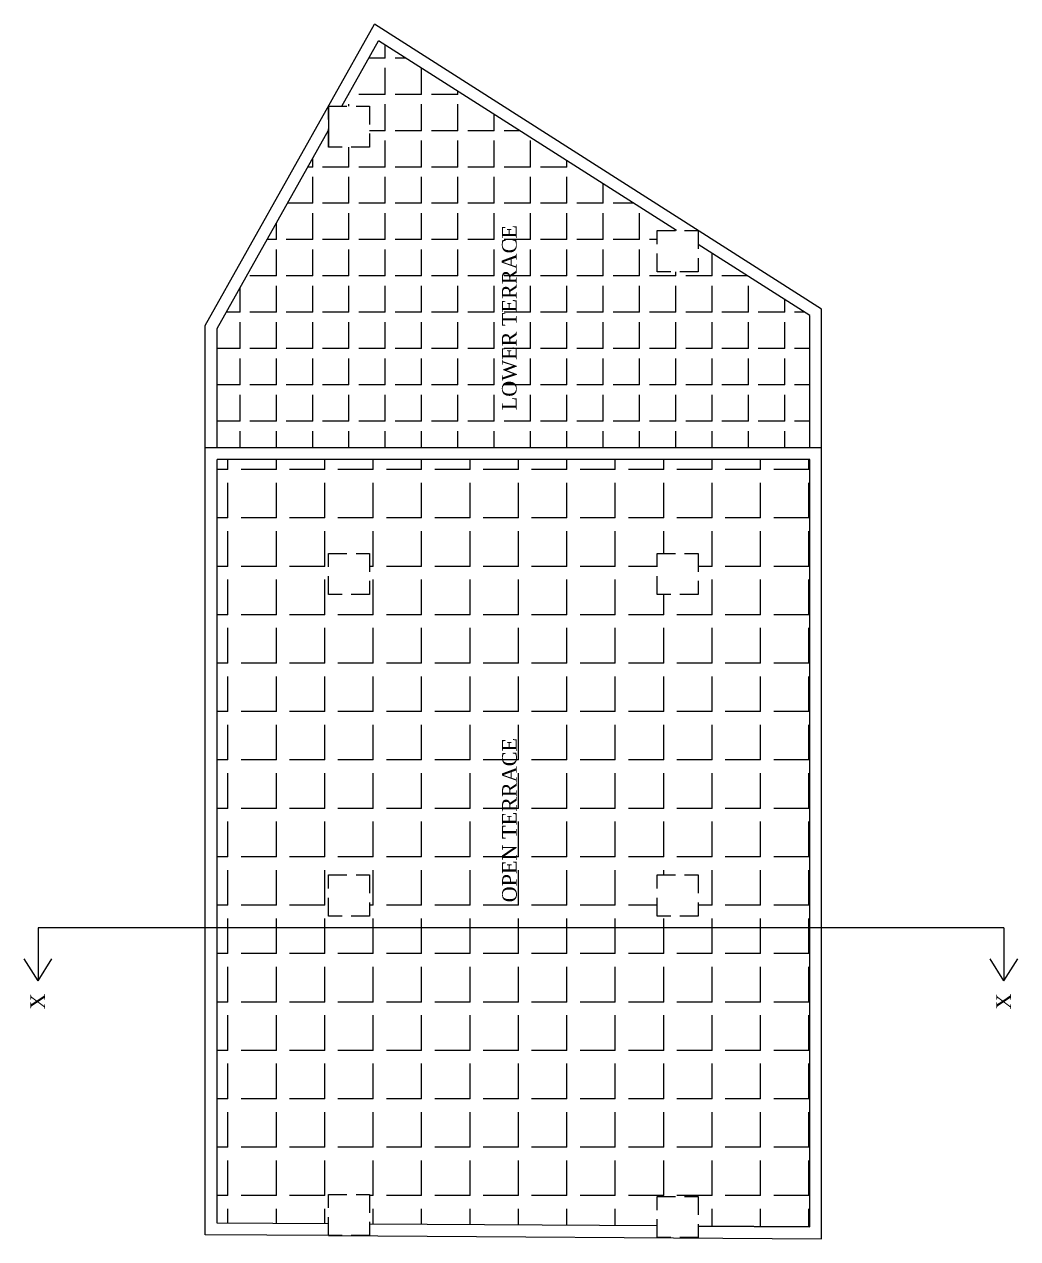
# Model space of a CAD drawing. Header units: inches. Extents: x 4069 to 91030, y -7803 to 12535.
# Drawn here: x 31928.2 to 32266.7, y 4313.5 to 4727.5 of the extents above; entities that cross this region are included whole.
import ezdxf

# ---------------------------------------------------------------- set-up
doc = ezdxf.new("R2010")
doc.units = ezdxf.units.IN
doc.header["$LTSCALE"] = 5
doc.header["$MEASUREMENT"] = 0
doc.linetypes.add('HIDDEN', pattern=[0.375, 0.25, -0.125])
doc.layers.add('A-WALL', color=7, linetype='Continuous', lineweight=9)
doc.layers.add('TEXT', color=6, linetype='Continuous')
doc.layers.add('WALL', color=7, linetype='Continuous')
doc.styles.add('ordinary', font='times.ttf')
pattern_1 = [(90, (33647.556, -23424.785), (-16.5, 5e-15), [12, -4.5]), (180, (33647.556, -23424.785), (-6e-15, -16.5), [12, -4.5])]

msp = doc.modelspace()

# ---------------------------------------------------------------- hatches: boundary and pattern name
at = {"layer": 'WALL', "linetype": 'ByBlock', "ltscale": 5, "true_color": 0xf8991e}
h = msp.add_hatch(dxfattribs=at)
h.set_pattern_fill('ANGLE', color=30, scale=45, angle=90)
h.set_pattern_definition([(90, (33647.556, -23424.785), (-12.375, 4e-15), [9, -3.375]), (180, (33647.556, -23424.785), (-5e-15, -12.375), [9, -3.375])])
h.paths.add_polyline_path([(32195.84, 4583.16), (32195.84, 4628.19), (32157.84, 4652.41), (32157.84, 4643.16), (32143.84, 4643.16), (32143.84, 4657.16), (32150.39, 4657.16), (32048.91, 4721.85), (32036.42, 4699.61), (32045.84, 4699.61), (32045.84, 4685.61), (32031.84, 4685.61), (32031.84, 4691.44), (31993.84, 4623.78), (31993.84, 4583.16)])
h.paths.add_polyline_path([(32098.79, 4595.38), (32098.79, 4659.61), (32088.11, 4659.61), (32088.11, 4595.38)], flags=24)
h = msp.add_hatch(dxfattribs=at)
h.set_pattern_fill('ANGLE', color=30, scale=60, angle=90)
h.set_pattern_definition(pattern_1)
h.paths.add_polyline_path([(31993.84, 4579.16), (31993.84, 4419.48), (32195.84, 4419.48), (32195.84, 4579.16)])
h.paths.add_polyline_path([(32045.84, 4437.54), (32045.84, 4423.54), (32031.84, 4423.54), (32031.84, 4437.54)], flags=16)
h.paths.add_polyline_path([(32143.84, 4437.54), (32157.84, 4437.54), (32157.84, 4423.54), (32143.84, 4423.54)], flags=16)
h.paths.add_polyline_path([(32045.84, 4533.16), (32031.84, 4533.16), (32031.84, 4547.16), (32045.84, 4547.16)], flags=16)
h.paths.add_polyline_path([(32143.84, 4533.16), (32143.84, 4547.16), (32157.84, 4547.16), (32157.84, 4533.16)], flags=16)
h.paths.add_polyline_path([(32098.79, 4427.54), (32098.79, 4484.79), (32088.11, 4484.79), (32088.11, 4427.54)], flags=24)
h = msp.add_hatch(dxfattribs=at)
h.set_pattern_fill('ANGLE', color=30, scale=60, angle=90)
h.set_pattern_definition(pattern_1)
h.paths.add_polyline_path([(31993.84, 4419.48), (31993.84, 4318.89), (32031.84, 4318.65), (32031.84, 4328.65), (32045.84, 4328.65), (32045.84, 4318.55), (32143.84, 4317.91), (32143.84, 4327.91), (32157.84, 4327.91), (32157.84, 4317.82), (32195.84, 4317.58), (32195.84, 4419.48)])

# ---------------------------------------------------------------- linework, layer by layer
at = {"layer": 'A-WALL', "ltscale": 5}
for p, q in [((31989.84, 4624.83, -58), (32047.5, 4727.49, -58)), ((32199.84, 4630.38, -58), (32047.5, 4727.49, -58)), ((32036.42, 4699.61, -58), (32048.91, 4721.85, -58)), ((32150.39, 4657.16, -58), (32048.91, 4721.85, -58)), ((32031.84, 4699.61, -116.34), (32031.84, 4685.61, -114.22)), ((31993.84, 4623.78, -58), (32031.84, 4691.44, -58)), ((32034.29, 4685.61, -58), (32034.32, 4685.65, -58)), ((32195.84, 4628.19, -58), (32157.84, 4652.41, -58)), ((32195.84, 4628.19, -58), (32157.84, 4652.41, -58)), ((32195.84, 4583.16, -58.17), (32195.84, 4628.19, -58.17)), ((32199.84, 4313.55, -58.17), (32199.84, 4630.38, -58.17)), ((31989.84, 4314.92, -58.17), (31989.84, 4624.83, -58.17)), ((31993.84, 4583.16, -58.17), (31993.84, 4623.78, -58.17)), ((32199.84, 4583.16, -58.17), (31989.84, 4583.16, -58.17)), ((31993.84, 4318.89, -58.17), (31993.84, 4579.16, -58.17)), ((32195.84, 4579.16, -58.17), (31993.84, 4579.16, -58.17)), ((32195.84, 4317.58, -58.17), (32195.84, 4579.16, -58.17)), ((32262.04, 4419.48, -58.17), (31932.84, 4419.48, -58.17)), ((31932.84, 4419.48, -58.17), (31932.84, 4401.48, -58.17)), ((32262.04, 4419.48, -58.17), (32262.04, 4401.48, -58.17)), ((31932.84, 4401.48, -58.17), (31928.16, 4408.91, -58.17)), ((31932.84, 4401.48, -58.17), (31937.51, 4408.91, -58.17)), ((32262.04, 4401.48, -58.17), (32257.36, 4408.91, -58.17)), ((32262.04, 4401.48, -58.17), (32266.72, 4408.91, -58.17)), ((32031.84, 4318.65, -58.17), (31993.84, 4318.89, -58.17)), ((32143.84, 4317.91, -58.17), (32045.84, 4318.55, -58.17)), ((32157.84, 4317.82, -58.17), (32195.84, 4317.58, -58.17)), ((32195.84, 4317.58, -58.17), (32157.84, 4317.82, -58.17)), ((32031.84, 4314.65, -58.17), (31989.84, 4314.92, -58.17)), ((32031.84, 4314.65, -58.17), (32199.84, 4313.55, -58.17))]:
    msp.add_line(p, q, dxfattribs=at)
at = {"layer": 'WALL', "color": 2, "linetype": 'HIDDEN', "ltscale": 5, "elevation": -58.17}
for points in [[(32031.84, 4685.61), (32031.84, 4699.61), (32045.84, 4699.61), (32045.84, 4685.61)], [(32143.84, 4643.16), (32143.84, 4657.16), (32157.84, 4657.16), (32157.84, 4643.16)], [(32031.84, 4533.16), (32031.84, 4547.16), (32045.84, 4547.16), (32045.84, 4533.16)], [(32143.84, 4533.16), (32143.84, 4547.16), (32157.84, 4547.16), (32157.84, 4533.16)], [(32031.84, 4423.54), (32031.84, 4437.54), (32045.84, 4437.54), (32045.84, 4423.54)], [(32143.84, 4423.54), (32143.84, 4437.54), (32157.84, 4437.54), (32157.84, 4423.54)], [(32031.84, 4314.65), (32031.84, 4328.65), (32045.84, 4328.65), (32045.84, 4314.65)], [(32143.84, 4313.91), (32143.84, 4327.91), (32157.84, 4327.91), (32157.84, 4313.91)]]:
    msp.add_lwpolyline(points, close=True, dxfattribs=at)

# ---------------------------------------------------------------- texts
at = {"layer": 'TEXT', "style": 'ordinary'}
for p in [(31935.25, 4391.7, -58.17), (32264.45, 4391.7, -58.17)]:
    msp.add_text('X', height=5, rotation=90, dxfattribs=at).set_placement(p)
at = {"layer": 'TEXT', "char_height": 5, "attachment_point": 8, "rotation": 89.9996, "style": 'ordinary'}
for s, insert in [('LOWER TERRACE', (32096.06, 4627.48)), ('OPEN TERRACE', (32096.06, 4456.21))]:
    msp.add_mtext_dynamic_manual_height_columns(s, width=101.5687, gutter_width=1720.72, heights=[0], dxfattribs=dict(at, insert=insert))

doc.saveas('drawing.dxf')
